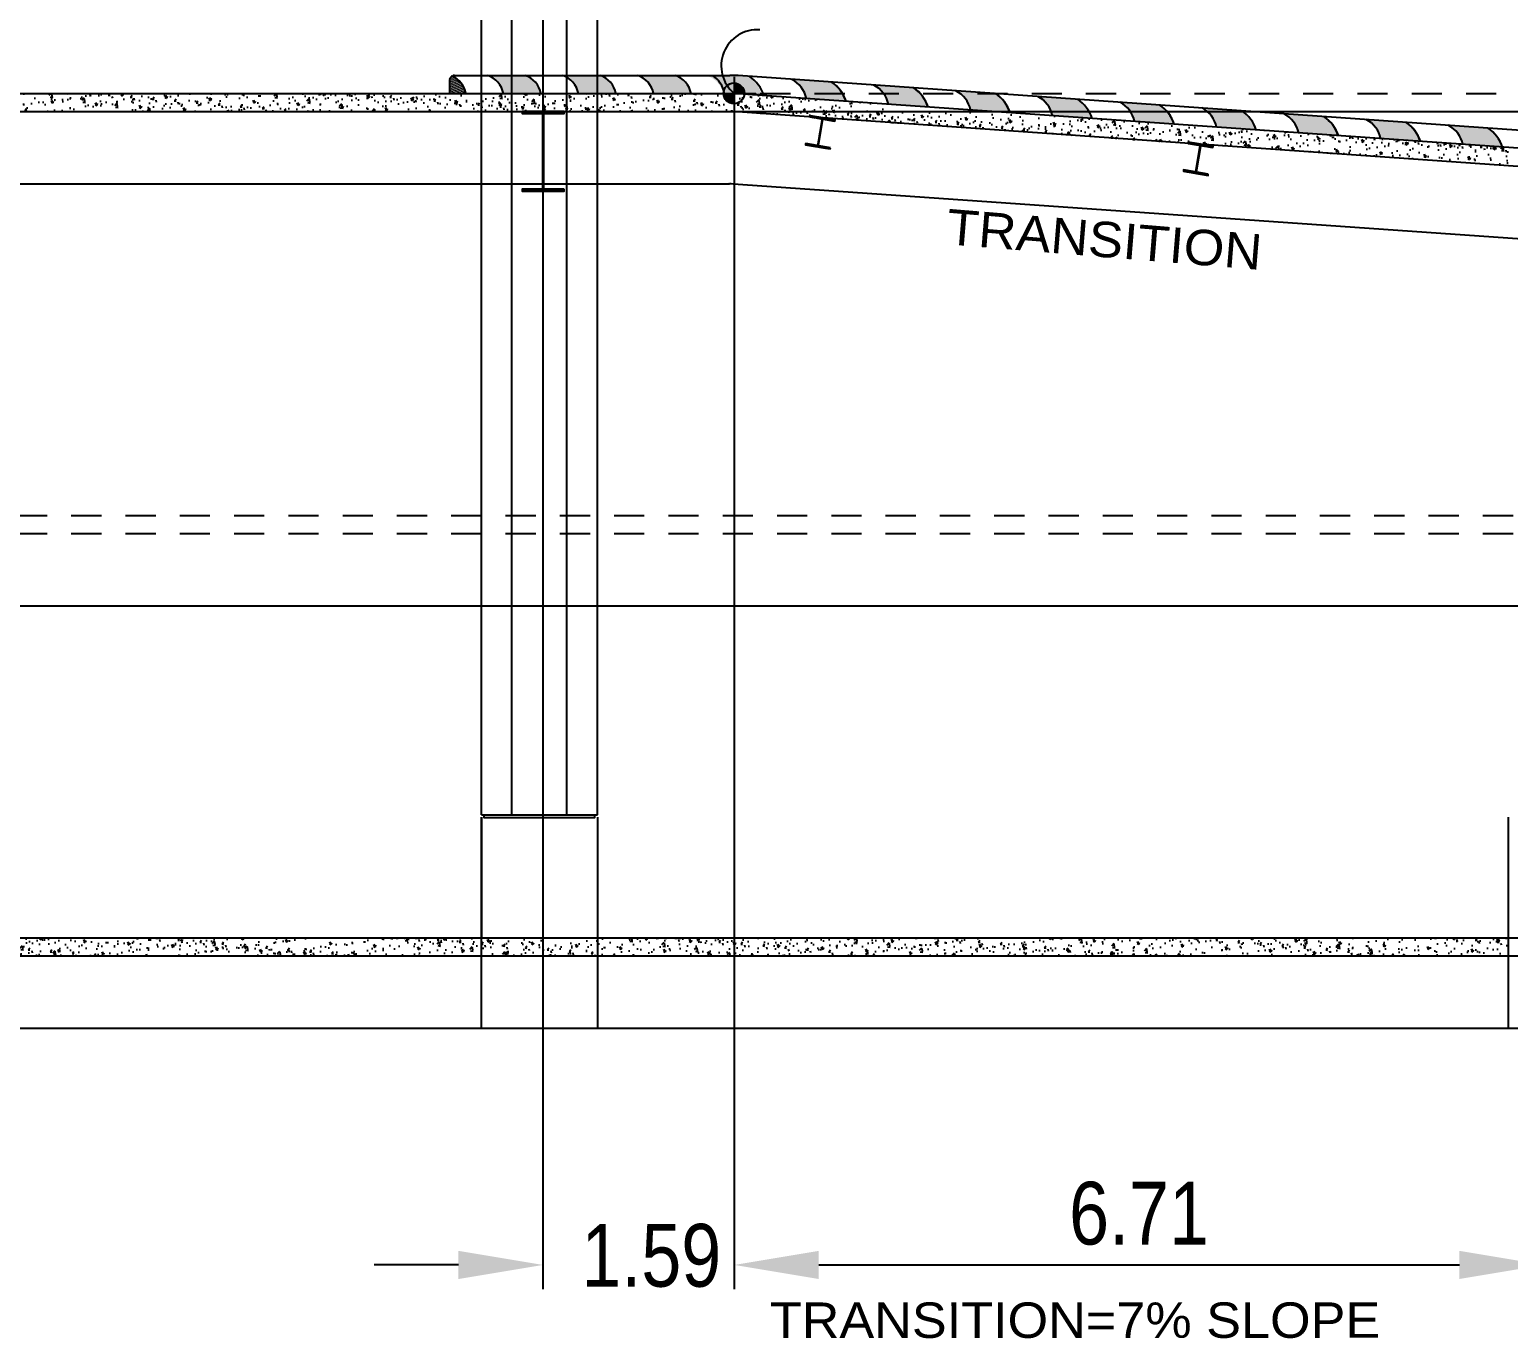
# Model space of a CAD drawing. Header units: millimetres. Extents: x 2148 to 2681, y 758 to 986.
# Drawn here: x 2233.34 to 2239.47, y 851 to 856.42 of the extents above; entities that cross this region are included whole.
import ezdxf

# ---------------------------------------------------------------- set-up
doc = ezdxf.new("R2010")
doc.units = ezdxf.units.MM
doc.linetypes.add('CENTER2', pattern=[28.575, 19.05, -3.175, 3.175, -3.175])
doc.linetypes.add('HIDDEN2', pattern=[0.1875, 0.125, -0.0625])
for name, color, linetype in [('0.4', 121, 'Continuous'), ('4CO', 4, 'Continuous'), ('D', 1, 'Continuous'), ('DR', 7, 'Continuous'), ('hacht', 8, 'Continuous'), ('HATCH', 8, 'Continuous'), ('S_GRID LINES', 252, 'Continuous')]:
    doc.layers.add(name, color=color, linetype=linetype)
doc.styles.add('ARIALNW', font='ARIALN.TTF')
doc.styles.add('MMTX$0$ESMX$0$X-OPTA1D', font='x-opta1d')
doc.dimstyles.new('DIM 200', dxfattribs={"dimtxt": 0.36, "dimasz": 0.35, "dimexe": 0.1, "dimexo": 0, "dimgap": 0.08, "dimtad": 1, "dimlfac": 2, "dimrnd": 0.005, "dimzin": 1, "dimdsep": 46, "dimtxsty": 'ARIALNW', "dimcen": 0.09, "dimclrd": 6, "dimclre": 6, "dimclrt": 13, "dimadec": 0, "dimazin": 0, "dimtfac": 1, "dimtofl": 0, "dimtmove": 2, "dimatfit": 3, "dimfxl": 1, "dimtolj": 1, "dimtzin": 0, "dimarcsym": 0})
pattern_1 = [(50, (330.499465, -680.852695), (0.0910923345, -0.0079695428), [0.009525, -0.104775]), (355, (330.499465, -680.852695), (-0.017621413, 0.0955283214), [0.00762, -0.08382]), (100.451, (330.50706, -680.85336), (0.0734712508, 0.087558344), [0.008095, -0.089045]), (46.1842, (330.49946, -680.8273), (0.1355395204, -0.021021164), [0.0142875, -0.1571625]), (96.6356, (330.51076, -680.82905), (0.118702117, 0.123712778), [0.0121425, -0.1335675]), (351.184, (330.49946, -680.8273), (0.118702303, 0.123712559), [0.01143, -0.12573]), (21, (330.512165, -680.833645), (0.07580744, -0.0511327593), [0.009525, -0.104775]), (326, (330.512165, -680.833645), (0.030901014, 0.092093983), [0.00762, -0.08382]), (71.4514, (330.51848, -680.83791), (0.1067082454, 0.040961429), [0.008095, -0.089045]), (37.5, (330.499465, -680.852695), (0.00154430163, 0.04227751944), [0, -0.082804, 0, -0.08509, 0, -0.0841375]), (7.5, (330.499465, -680.852695), (0.03340983126, 0.0500902874), [0, -0.048514, 0, -0.080899, 0, -0.0320675]), (327.5, (330.471144, -680.852695), (0.0677952976, -0.002864372), [0, -0.03175, 0, -0.09906, 0, -0.131445]), (317.5, (330.458444, -680.852695), (0.0740645907, 0.0127132455), [0, -0.041275, 0, -0.065786, 0, -0.093345])]

# ---------------------------------------------------------------- blocks, each defined once
blk = doc.blocks.new('*D2277')
at = {"layer": 'D', "color": 6, "lineweight": -2, "transparency": 16777216}
for p, q in [((2236.2605, 856.1568), (2236.2605, 851.2009)), ((2239.6152, 855.9222), (2239.6152, 851.2009)), ((2236.6105, 851.3009), (2239.2652, 851.3009))]:
    blk.add_line(p, q, dxfattribs=at)
at = {"layer": 'D', "color": 6, "transparency": 16777216}
for points in [[(2236.6105, 851.3593), (2236.6105, 851.2426), (2236.2605, 851.3009)], [(2239.2652, 851.3593), (2239.2652, 851.2426), (2239.6152, 851.3009)]]:
    blk.add_solid(points, dxfattribs=at)
at = {"layer": 'Defpoints', "color": 0, "transparency": 16777216}
for p in [(2236.2605, 856.1568, 0), (2239.6152, 855.9222, 0), (2239.6152, 851.3009)]:
    blk.add_point(p, dxfattribs=at)
at = {"layer": 'D', "color": 13, "transparency": 16777216, "insert": (2237.9378, 851.5137), "char_height": 0.26, "attachment_point": 5, "style": 'ARIALNW'}
blk.add_mtext('\\A1;6.71', dxfattribs=at)
blk = doc.blocks.new('*D2279')
at = {"layer": 'D', "color": 6, "lineweight": -2, "transparency": 16777216}
for p, q in [((2236.2605, 856.1568), (2236.2605, 851.2009)), ((2235.4674, 856.0058), (2235.4674, 851.2009)), ((2235.1174, 851.3009), (2234.7674, 851.3009)), ((2236.6105, 851.3009), (2236.9605, 851.3009))]:
    blk.add_line(p, q, dxfattribs=at)
at = {"layer": 'D', "color": 6, "transparency": 16777216}
for points in [[(2235.1174, 851.3593), (2235.1174, 851.2426), (2235.4674, 851.3009)], [(2236.6105, 851.3593), (2236.6105, 851.2426), (2236.2605, 851.3009)]]:
    blk.add_solid(points, dxfattribs=at)
at = {"layer": 'Defpoints', "color": 0, "transparency": 16777216}
for p in [(2236.2605, 856.1568, 0), (2235.4674, 856.0058, 0), (2235.4674, 851.3009)]:
    blk.add_point(p, dxfattribs=at)
at = {"layer": 'D', "color": 13, "transparency": 16777216, "insert": (2235.9165, 851.339), "char_height": 0.26, "attachment_point": 5, "style": 'ARIALNW'}
blk.add_mtext('\\A1;1.59', dxfattribs=at)
blk = doc.blocks.new('CROSS')
for points in [[(1929.661, 1536.438), (1929.661, 1536.31), (1929.784, 1536.31, 0.403523)], [(1929.661, 1536.182), (1929.661, 1536.31), (1929.527, 1536.31, 0.424985)]]:
    blk.add_hatch(color=2).paths.add_polyline_path(points)
at = {"color": 2}
for p, q in [((1929.661, 1536.104), (1929.661, 1536.512)), ((1929.388, 1536.31), (1929.927, 1536.31))]:
    blk.add_line(p, q, dxfattribs=at)
blk.add_circle((1929.656, 1536.31), 0.128, dxfattribs=at)

msp = doc.modelspace()

# ---------------------------------------------------------------- hatches: boundary and pattern name
at = {"layer": 'D'}
h = msp.add_hatch(dxfattribs=at)
h.set_pattern_fill('DOTS', color=256, scale=0.001, angle=4.02526987, style=0)
h.set_pattern_definition([(4.02526987, (329.5662008, -680.8526947), (0.0006803551272, 0.0016393023557), [0, -0.0015875])])
edge = h.paths.add_edge_path()
edge.add_arc((2235.1027237, 856.2093745), 0.0227943, 121.87147833, 180.49772234)
edge.add_line((2235.0799303, 856.2091765), (2235.0801566, 856.1570589))
edge.add_line((2235.0801566, 856.1570589), (2235.1478653, 856.1570589))
edge.add_arc((2235.051831, 856.1390908), 0.0977008, 10.59752916, 66.56463581)
h = msp.add_hatch(dxfattribs=at)
h.set_pattern_fill('DOTS', color=256, scale=0.001, angle=4.02526987, style=0)
h.set_pattern_definition([(4.02526987, (329.8772888, -680.8526947), (0.0006803551272, 0.0016393023557), [0, -0.0015875])])
h.paths.add_polyline_path([(2235.4589533, 856.1570589, 0.274956796), (2235.3929588, 856.2320589), (2235.2374148, 856.2320589, -0.274956796), (2235.3034093, 856.1570589)])
h = msp.add_hatch(dxfattribs=at)
h.set_pattern_fill('DOTS', color=256, scale=0.001, angle=4.02526987, style=0)
h.set_pattern_definition([(4.02526987, (330.1883769, -680.8526947), (0.0006803551272, 0.0016393023557), [0, -0.0015875])])
h.paths.add_polyline_path([(2235.7700414, 856.1570589, 0.274956796), (2235.7040468, 856.2320589), (2235.5485028, 856.2320589, -0.274956796), (2235.6144974, 856.1570589)])
h = msp.add_hatch(dxfattribs=at)
h.set_pattern_fill('DOTS', color=256, scale=0.001, angle=4.02526987, style=0)
h.set_pattern_definition([(4.02526987, (330.4994649, -680.8526947), (0.0006803551272, 0.0016393023557), [0, -0.0015875])])
h.paths.add_polyline_path([(2236.0811294, 856.1570589, 0.274956796), (2236.0151349, 856.2320589), (2235.8595908, 856.2320589, -0.274956796), (2235.9255854, 856.1570589)])
h = msp.add_hatch(dxfattribs=at)
h.set_pattern_fill('DOTS', color=256, scale=0.001, angle=4.02526987, style=0)
h.set_pattern_definition([(4.02526987, (330.7900572, -680.855918), (0.0006803551272, 0.0016393023557), [0, -0.0015875])])
h.paths.add_polyline_path([(2236.3717217, 856.1538355, 0.274956796), (2236.3057271, 856.2288355), (2236.1501831, 856.2288355, -0.274956796), (2236.2161777, 856.1538355)])
at = {"layer": 'D', "extrusion": (2.04865e-08, -2.09146e-09, 1)}
h = msp.add_hatch(dxfattribs=at)
h.set_pattern_fill('DOTS', color=256, scale=0.001, angle=4.02526987, style=0)
h.set_pattern_definition([(4.02526987, (420.619268, -809.5780507), (0.0006803551272, 0.0016393023557), [0, -0.0015875])])
h.paths.add_polyline_path([(2236.6637618, 856.2037993), (2236.4985984, 856.2154626, -0.226428862), (2236.5592465, 856.1359931), (2236.723757, 856.1243759, 0.168391638)])
h = msp.add_hatch(dxfattribs=at)
h.set_pattern_fill('DOTS', color=256, scale=0.001, angle=4.02526987, style=0)
h.set_pattern_definition([(4.02526987, (420.9593192, -809.6018294), (0.0006803551272, 0.0016393023557), [0, -0.0015875])])
h.paths.add_polyline_path([(2237.003813, 856.1800206), (2236.8386496, 856.1916839, -0.226428862), (2236.8992976, 856.1122144), (2237.0638082, 856.1005972, 0.168391638)])
at = {"layer": 'D'}
h = msp.add_hatch(dxfattribs=at)
h.set_pattern_fill('AR-CONC', color=256, scale=0.0005, style=0)
h.set_pattern_definition(pattern_1)
h.paths.add_polyline_path([(2234.1597643, 856.1570589), (2232.9880725, 856.1570589), (2232.9880725, 856.0820589), (2234.1597643, 856.0820589)])
h = msp.add_hatch(dxfattribs=at)
h.set_pattern_fill('AR-CONC', color=256, scale=0.0005, style=0)
h.set_pattern_definition(pattern_1)
h.paths.add_polyline_path([(2235.2125681, 856.1570589), (2234.1597643, 856.1570589), (2234.1597643, 856.0820589), (2235.2125681, 856.0820589)])
h = msp.add_hatch(dxfattribs=at)
h.set_pattern_fill('AR-CONC', color=256, scale=0.0005, style=0)
h.set_pattern_definition(pattern_1)
h.paths.add_polyline_path([(2235.5668622, 856.1570589), (2235.5668622, 856.0820589), (2235.692882, 856.0820589), (2235.692882, 856.1570589)])
h.paths.add_polyline_path([(2235.467433, 856.1570589), (2235.467433, 856.0820589), (2235.5548162, 856.0820589), (2235.5668622, 856.0820589), (2235.5668622, 856.1570589)])
h.paths.add_polyline_path([(2235.3379627, 856.0820589), (2235.467433, 856.0820589), (2235.467433, 856.1570589), (2235.3379627, 856.1570589)])
h.paths.add_polyline_path([(2235.2125681, 856.1570589), (2235.2125681, 856.0820589), (2235.3379627, 856.0820589), (2235.3379627, 856.1570589)])
h = msp.add_hatch(dxfattribs=at)
h.set_pattern_fill('AR-CONC', color=256, scale=0.0005, style=0)
h.set_pattern_definition(pattern_1)
h.paths.add_polyline_path([(2236.9330161, 856.1097881), (2236.2570122, 856.1570589), (2235.692882, 856.1570589), (2235.692882, 856.0820589), (2236.250901, 856.0820589), (2236.250901, 856.0820654), (2236.9330161, 856.0820746)])
h.paths.add_polyline_path([(2236.9330161, 856.0820746), (2236.2542988, 856.0820655), (2236.9330161, 856.0346049)])
at = {"layer": 'D', "extrusion": (2.04865e-08, -2.09146e-09, 1)}
h = msp.add_hatch(dxfattribs=at)
h.set_pattern_fill('DOTS', color=256, scale=0.001, angle=4.02526987, style=0)
h.set_pattern_definition([(4.02526987, (420.2792169, -809.554272), (0.0006803551272, 0.0016393023557), [0, -0.0015875])])
edge = h.paths.add_edge_path()
edge.add_line((2236.3805118, 856.1570589), (2236.2576124, 856.1570589))
edge.add_line((2236.2576124, 856.1570589), (2236.3837059, 856.1481546))
edge.add_ellipse((2236.239137, 856.101321), major_axis=(0, 0.1519656), ratio=1, start_angle=-72.05007153, end_angle=-68.4828343)
h = msp.add_hatch(dxfattribs=at)
h.set_pattern_fill('DOTS', color=256, scale=0.001, angle=4.02526987, style=0)
h.set_pattern_definition([(4.02526987, (421.2993704, -809.625608), (0.0006803551272, 0.0016393023557), [0, -0.0015875])])
h.paths.add_polyline_path([(2237.3438641, 856.1562419), (2237.1787008, 856.1679052, -0.226428862), (2237.2393488, 856.0884357), (2237.4038594, 856.0768185, 0.168391638)])
h = msp.add_hatch(dxfattribs=at)
h.set_pattern_fill('DOTS', color=256, scale=0.001, angle=4.02526987, style=0)
h.set_pattern_definition([(4.02526987, (421.6390344, -809.6491248), (0.0006803551272, 0.0016393023557), [0, -0.0015875])])
h.paths.add_polyline_path([(2237.6835281, 856.1327252), (2237.5183648, 856.1443885, -0.226428862), (2237.5790128, 856.0649189), (2237.7435234, 856.0533017, 0.168391638)])
h = msp.add_hatch(dxfattribs=at)
h.set_pattern_fill('DOTS', color=256, scale=0.001, angle=4.02526987, style=0)
h.set_pattern_definition([(4.02526987, (421.9794756, -809.6731657), (0.0006803551272, 0.0016393023557), [0, -0.0015875])])
h.paths.add_polyline_path([(2238.0239694, 856.1086843), (2237.858806, 856.1203476, -0.226428862), (2237.919454, 856.0408781), (2238.0839646, 856.0292609, 0.168391638)])
at = {"layer": 'D'}
h = msp.add_hatch(dxfattribs=at)
h.set_pattern_fill('AR-CONC', color=256, scale=0.0005, style=0)
h.set_pattern_definition(pattern_1)
h.paths.add_polyline_path([(2237.7199223, 856.0547622), (2237.3292605, 856.08208), (2236.9330161, 856.0820746), (2236.9330161, 856.0346049), (2237.7199223, 855.9795791)])
h = msp.add_hatch(dxfattribs=at)
h.set_pattern_fill('AR-CONC', color=256, scale=0.0005, style=0)
h.set_pattern_definition(pattern_1)
h.paths.add_polyline_path([(2238.5100404, 855.9995118), (2237.7199223, 856.0547622), (2237.7199223, 855.9795791), (2238.5100404, 855.9243286)])
at = {"layer": 'D', "extrusion": (2.04865e-08, -2.09146e-09, 1)}
h = msp.add_hatch(dxfattribs=at)
h.set_pattern_fill('DOTS', color=256, scale=0.001, angle=4.02526987, style=0)
h.set_pattern_definition([(4.02526987, (422.3191396, -809.6966824), (0.0006803551272, 0.0016393023557), [0, -0.0015875])])
h.paths.add_polyline_path([(2238.3636334, 856.0851676), (2238.19847, 856.0968309, -0.226428862), (2238.259118, 856.0173613), (2238.4236286, 856.0057441, 0.168391638)])
h = msp.add_hatch(dxfattribs=at)
h.set_pattern_fill('DOTS', color=256, scale=0.001, angle=4.02526987, style=0)
h.set_pattern_definition([(4.02526987, (422.6595808, -809.7207232), (0.0006803551272, 0.0016393023557), [0, -0.0015875])])
h.paths.add_polyline_path([(2238.7040746, 856.0611267), (2238.5389112, 856.07279, -0.226428862), (2238.5995593, 855.9933205), (2238.7640698, 855.9817033, 0.168391638)])
at = {"layer": 'D'}
h = msp.add_hatch(dxfattribs=at)
h.set_pattern_fill('AR-CONC', color=256, scale=0.0005, style=0)
h.set_pattern_definition(pattern_1)
h.paths.add_polyline_path([(2238.5100404, 855.9995118), (2238.5100404, 855.9243286), (2239.4693727, 855.8572456), (2239.4693727, 855.9324287)])
at = {"layer": 'D', "extrusion": (2.04865e-08, -2.09146e-09, 1)}
h = msp.add_hatch(dxfattribs=at)
h.set_pattern_fill('DOTS', color=256, scale=0.001, angle=4.02526987, style=0)
h.set_pattern_definition([(4.02526987, (422.999632, -809.744502), (0.0006803551272, 0.0016393023557), [0, -0.0015875])])
h.paths.add_polyline_path([(2239.0441258, 856.037348), (2238.8789624, 856.0490113, -0.226428862), (2238.9396104, 855.9695418), (2239.104121, 855.9579246, 0.168391638)])
h = msp.add_hatch(dxfattribs=at)
h.set_pattern_fill('DOTS', color=256, scale=0.001, angle=4.02526987, style=0)
h.set_pattern_definition([(4.02526987, (423.3396832, -809.7682806), (0.0006803551272, 0.0016393023557), [0, -0.0015875])])
h.paths.add_polyline_path([(2239.3841769, 856.0135694), (2239.2190136, 856.0252326, -0.226428862), (2239.2796616, 855.9457631), (2239.4441722, 855.9341459, 0.168391638)])
at = {"layer": 'D'}
h = msp.add_hatch(dxfattribs=at)
h.set_pattern_fill('AR-CONC', color=256, scale=0.0005, style=0)
h.set_pattern_definition(pattern_1)
h.paths.add_polyline_path([(2234.1597643, 852.6570589), (2232.9880725, 852.6570589), (2232.9880725, 852.5820589), (2234.1597643, 852.5820589)])
h = msp.add_hatch(dxfattribs=at)
h.set_pattern_fill('AR-CONC', color=256, scale=0.0005, style=0)
h.set_pattern_definition(pattern_1)
h.paths.add_polyline_path([(2235.2125681, 852.6570589), (2234.1597643, 852.6570589), (2234.1597643, 852.5820589), (2235.2125681, 852.5820589)])
h = msp.add_hatch(dxfattribs=at)
h.set_pattern_fill('AR-CONC', color=256, scale=0.0005, style=0)
h.set_pattern_definition(pattern_1)
h.paths.add_polyline_path([(2235.692882, 852.6570589), (2235.5668622, 852.6570589), (2235.5668622, 852.5820589), (2235.692882, 852.5820589)])
h.paths.add_polyline_path([(2235.5668622, 852.6570589), (2235.467433, 852.6570589), (2235.467433, 852.5820589), (2235.5548162, 852.5820589), (2235.5668622, 852.5820589)])
h.paths.add_polyline_path([(2235.467433, 852.6570589), (2235.3379627, 852.6570589), (2235.3379627, 852.5820589), (2235.467433, 852.5820589)])
h.paths.add_polyline_path([(2235.3379627, 852.6570589), (2235.2125681, 852.6570589), (2235.2125681, 852.5820589), (2235.3379627, 852.5820589)])
h = msp.add_hatch(dxfattribs=at)
h.set_pattern_fill('AR-CONC', color=256, scale=0.0005, style=0)
h.set_pattern_definition(pattern_1)
h.paths.add_polyline_path([(2237.047804, 852.6570589), (2235.692882, 852.6570589), (2235.692882, 852.5820589), (2237.047804, 852.5820589)])
h = msp.add_hatch(dxfattribs=at)
h.set_pattern_fill('AR-CONC', color=256, scale=0.0005, style=0)
h.set_pattern_definition(pattern_1)
h.paths.add_polyline_path([(2238.3353326, 852.6570589), (2237.047804, 852.6570589), (2237.047804, 852.5820589), (2238.3353326, 852.5820589)])
h = msp.add_hatch(dxfattribs=at)
h.set_pattern_fill('AR-CONC', color=256, scale=0.0005, style=0)
h.set_pattern_definition(pattern_1)
h.paths.add_polyline_path([(2239.4674237, 852.6570589), (2238.3353326, 852.6570589), (2238.3353326, 852.5820589), (2239.4674237, 852.5820589)])
at = {"layer": 'HATCH', "ltscale": 0.5}
h = msp.add_hatch(dxfattribs=at)
h.set_pattern_fill('ANSI31', color=256, scale=0.008573, style=0)
h.set_pattern_definition([(45, (70600.1186087, 3212.4723886), (-0.000757771095196, 0.000757771095196), [])])
edge = h.paths.add_edge_path()
edge.add_line((2235.5548162, 855.7600168), (2235.4739645, 855.7600168))
edge.add_arc((2235.4739645, 855.7633602), 0.0033433, 174.09726707, 269.99999992, ccw=False)
edge.add_line((2235.4706389, 855.763704), (2235.4706389, 856.0697986))
edge.add_arc((2235.4739645, 856.0701424), 0.0033433, 89.63455454, 185.90273272, ccw=False)
edge.add_line((2235.4739858, 856.0734857), (2235.5548162, 856.0734857))
edge.add_line((2235.5548162, 856.0734857), (2235.5548162, 856.0820589))
edge.add_line((2235.5548162, 856.0820589), (2235.3815492, 856.0820589))
edge.add_line((2235.3815492, 856.0820589), (2235.3815492, 856.0734857))
edge.add_line((2235.3815492, 856.0734857), (2235.4621443, 856.0734857))
edge.add_arc((2235.4621657, 856.0701424), 0.0033433, -4.29209344, 90.36544518, ccw=False)
edge.add_line((2235.4654996, 856.0698922), (2235.4654996, 855.7636104))
edge.add_arc((2235.4621657, 855.7633602), 0.0033433, -89.99999963, 4.29209365, ccw=False)
edge.add_line((2235.4621657, 855.7600168), (2235.3815492, 855.7600168))
edge.add_line((2235.3815492, 855.7600168), (2235.3815492, 855.7514436))
edge.add_line((2235.3815492, 855.7514436), (2235.5548162, 855.7514436))
edge.add_line((2235.5548162, 855.7514436), (2235.5548162, 855.7600168))
h = msp.add_hatch(dxfattribs=at)
h.set_pattern_fill('ANSI31', color=256, scale=0.005144, angle=-9.56497205, style=0)
h.set_pattern_definition([(35.4350279525, (42920.10275566, -4565.65758045), (-0.000372792408827, 0.000523891289749), [])])
edge = h.paths.add_edge_path()
edge.add_line((2236.6588701, 855.9321284), (2236.6110335, 855.9401893))
edge.add_arc((2236.6113669, 855.9421674), 0.002006, 164.53229502, 260.43502787, ccw=False)
edge.add_line((2236.6094335, 855.9427024), (2236.6272618, 856.0485027))
edge.add_arc((2236.6292637, 856.0483746), 0.002006, 80.06958249, 176.33776068, ccw=False)
edge.add_line((2236.6296096, 856.0503505), (2236.6774336, 856.0422918))
edge.add_line((2236.6774336, 856.0422918), (2236.6782884, 856.0473642))
edge.add_line((2236.6782884, 856.0473642), (2236.5757734, 856.0646388))
edge.add_line((2236.5757734, 856.0646388), (2236.5749187, 856.0595664))
edge.add_line((2236.5749187, 856.0595664), (2236.6226035, 856.0515311))
edge.add_arc((2236.6222828, 856.0495509), 0.002006, -13.85706551, 80.80047312, ccw=False)
edge.add_line((2236.6242304, 856.0490705), (2236.6063835, 855.9431594))
edge.add_arc((2236.604386, 855.9433438), 0.002006, 260.43502833, 354.7271216, ccw=False)
edge.add_line((2236.6040527, 855.9413657), (2236.5563552, 855.9494031))
edge.add_line((2236.5563552, 855.9494031), (2236.5555005, 855.9443307))
edge.add_line((2236.5555005, 855.9443307), (2236.6580154, 855.927056))
edge.add_line((2236.6580154, 855.927056), (2236.6588701, 855.9321284))
h = msp.add_hatch(dxfattribs=at)
h.set_pattern_fill('ANSI31', color=256, scale=0.005144, angle=-9.56497205, style=0)
h.set_pattern_definition([(35.4350279525, (42921.6687561, -4565.7670859), (-0.000372792408827, 0.000523891289749), [])])
edge = h.paths.add_edge_path()
edge.add_line((2238.2248706, 855.822623), (2238.177034, 855.8306839))
edge.add_arc((2238.1773673, 855.832662), 0.002006, 164.53229502, 260.43502787, ccw=False)
edge.add_line((2238.175434, 855.833197), (2238.1932622, 855.9389973))
edge.add_arc((2238.1952641, 855.9388692), 0.002006, 80.06958249, 176.33776068, ccw=False)
edge.add_line((2238.19561, 855.9408451), (2238.243434, 855.9327864))
edge.add_line((2238.243434, 855.9327864), (2238.2442888, 855.9378588))
edge.add_line((2238.2442888, 855.9378588), (2238.1417738, 855.9551334))
edge.add_line((2238.1417738, 855.9551334), (2238.1409191, 855.950061))
edge.add_line((2238.1409191, 855.950061), (2238.1886039, 855.9420257))
edge.add_arc((2238.1882832, 855.9400455), 0.002006, -13.8570655, 80.80047312, ccw=False)
edge.add_line((2238.1902308, 855.9395651), (2238.1723839, 855.833654))
edge.add_arc((2238.1703864, 855.8338383), 0.002006, 260.43502832, 354.7271216, ccw=False)
edge.add_line((2238.1700531, 855.8318602), (2238.1223556, 855.8398977))
edge.add_line((2238.1223556, 855.8398977), (2238.1215009, 855.8348253))
edge.add_line((2238.1215009, 855.8348253), (2238.2240158, 855.8175506))
edge.add_line((2238.2240158, 855.8175506), (2238.2248706, 855.822623))

# ---------------------------------------------------------------- linework, layer by layer
at = {"color": 2}
msp.add_line((2239.6063546, 855.8476669, 0), (2236.2543931, 856.0820589, 0), dxfattribs=at)
at = {"ltscale": 0.05}
for p, q in [((2235.2125681, 853.1665704, 0), (2235.692882, 853.1665704, 0)), ((2235.2125681, 853.1665704, -0.0000002), (2235.692882, 853.1665704, -0.0000001)), ((2235.3379627, 853.1665704, 0), (2235.5668622, 853.1665704, 0))]:
    msp.add_line(p, q, dxfattribs=at)
at = {"layer": '0.4', "color": 4, "ltscale": 0.5}
for p, q in [((2227.2125681, 856.1570589, 0), (2236.2535201, 856.1570589, 0)), ((2239.6151654, 855.9222339, 0), (2236.2570122, 856.1570589, 0)), ((2227.2125681, 852.6570589, 0), (2236.2535201, 852.6570589, 0))]:
    msp.add_line(p, q, dxfattribs=at)
at = {"layer": '4CO', "ltscale": 0.5}
for p, q in [((2235.2125681, 853.1570589, 0), (2235.2125681, 852.6570589, 0)), ((2235.692882, 853.1570589, 0), (2235.692882, 852.6570589, 0))]:
    msp.add_line(p, q, dxfattribs=at)
at = {"layer": '4CO'}
msp.add_line((2227.2125681, 852.2820589, 0), (2267.1456486, 852.2820589, 0), dxfattribs=at)
at = {"layer": 'D', "color": 8, "ltscale": 0.5}
for p, q in [((2235.2125681, 853.1665704, -0.0000001), (2235.2125681, 859.5820589, -0.0000001)), ((2235.692882, 853.1665704, 0), (2235.692882, 859.5820589, 0))]:
    msp.add_line(p, q, dxfattribs=at)
at = {"layer": 'D', "color": 3, "ltscale": 0.5}
for p, q in [((2235.3379627, 853.1665704, 0), (2235.3379627, 859.5820589, 0)), ((2235.5668622, 853.1665704, 0), (2235.5668622, 859.5820589, 0))]:
    msp.add_line(p, q, dxfattribs=at)
at = {"layer": 'D'}
msp.add_line((2235.0799294, 856.2093745, 0), (2235.0801566, 856.1570589, 0), dxfattribs=at)
at = {"layer": 'D', "ltscale": 0.5}
for p, q in [((2235.1004876, 856.2320589, 0), (2236.2421708, 856.2320589, 0)), ((2235.2122567, 853.1665704, 0), (2235.6925681, 853.1665704, 0)), ((2235.2125681, 853.1665704, 0), (2235.6928795, 853.1665704, 0))]:
    msp.add_line(p, q, dxfattribs=at)
at = {"layer": 'D', "color": 3, "ltscale": 0.5}
for points, elevation in [([(2235.5548162, 855.7600168), (2235.4739645, 855.7600168, -0.444720244), (2235.4706389, 855.763704), (2235.4706389, 856.0697986, -0.446631522), (2235.4739858, 856.0734857), (2235.5548162, 856.0734857), (2235.5548162, 856.0820589), (2235.3815492, 856.0820589), (2235.3815492, 856.0734857), (2235.4621443, 856.0734857, -0.438228127), (2235.4654996, 856.0698922), (2235.4654996, 855.7636104, -0.436328672), (2235.4621657, 855.7600168), (2235.3815492, 855.7600168), (2235.3815492, 855.7514436), (2235.5548162, 855.7514436)], 0), ([(2236.6588701, 855.9321284), (2236.6110335, 855.9401893, -0.444720244), (2236.6094335, 855.9427024), (2236.6272618, 856.0485027, -0.446631522), (2236.6296096, 856.0503505), (2236.6774336, 856.0422918), (2236.6782884, 856.0473642), (2236.5757734, 856.0646388), (2236.5749187, 856.0595664), (2236.6226035, 856.0515311, -0.438228127), (2236.6242304, 856.0490705), (2236.6063835, 855.9431594, -0.436328672), (2236.6040527, 855.9413657), (2236.5563552, 855.9494031), (2236.5555005, 855.9443307), (2236.6580154, 855.927056)], -0.0000004), ([(2238.2248706, 855.822623), (2238.177034, 855.8306839, -0.444720244), (2238.175434, 855.833197), (2238.1932622, 855.9389973, -0.446631522), (2238.19561, 855.9408451), (2238.243434, 855.9327864), (2238.2442888, 855.9378588), (2238.1417738, 855.9551334), (2238.1409191, 855.950061), (2238.1886039, 855.9420257, -0.438228127), (2238.1902308, 855.9395651), (2238.1723839, 855.833654, -0.436328672), (2238.1700531, 855.8318602), (2238.1223556, 855.8398977), (2238.1215009, 855.8348253), (2238.2240158, 855.8175506)], -0.0000004)]:
    msp.add_lwpolyline(points, format="xyb", close=True, dxfattribs=dict(at, elevation=elevation))
at = {"layer": 'D', "color": 3, "ltscale": 0.5, "elevation": 0}
msp.add_lwpolyline([(2235.2243218, 853.1665704), (2235.6813881, 853.1665704), (2235.6813881, 853.1546654), (2235.2243218, 853.1546654)], close=True, dxfattribs=at)
at = {"layer": 'D'}
for centre, radius, start, end in [((2236.3551004, 856.2720769, 0), 0.1488699, 85.69335144, 230.46494151), ((2235.1027237, 856.2093745, 0), 0.0227943, 95.62979577, 188.09692939), ((2235.051831, 856.1390908, -0.0000003), 0.0977008, 10.59752916, 66.56463578), ((2235.207375, 856.1390908, -0.0000003), 0.0977008, 10.59752916, 72.09332858), ((2235.362919, 856.1390908, -0.0000002), 0.0977008, 10.59752916, 72.09332858), ((2235.518463, 856.1390908, -0.0000002), 0.0977008, 10.59752916, 72.09332858), ((2235.674007, 856.1390908, -0.0000001), 0.0977008, 10.59752916, 72.09332858), ((2235.829551, 856.1390908, 0), 0.0977008, 10.59752916, 72.09332858), ((2235.985095, 856.1390908, 0), 0.0977008, 10.59752916, 72.09332858)]:
    msp.add_arc(centre, radius, start, end, dxfattribs=at)
at = {"layer": 'D', "extrusion": (2.04865e-08, -2.09146e-09, 1)}
for centre, radius, start, end in [((2236.1052375, 856.1362403, 0.0000441), 0.1160335, 10.33589521, 55.66803032), ((2236.238747, 856.1015831, 0.0000441), 0.1519656, 17.94992846, 56.18375889), ((2236.238747, 856.1015831, 0.0000441), 0.1519656, 17.94992846, 56.18375889), ((2236.4456787, 856.1121995, 0.0000441), 0.1160335, 11.83289491, 62.86602502), ((2236.5787982, 856.0778044, 0.0000441), 0.1519656, 17.94992846, 56.18375889), ((2236.5791882, 856.0775423, 0.0000441), 0.1519656, 17.94992846, 56.18375889), ((2236.7857299, 856.0884208, 0.0000441), 0.1160335, 11.83289491, 62.86602502), ((2236.9188493, 856.0540257, 0.0000441), 0.1519656, 17.94992846, 56.18375889), ((2236.9192394, 856.0537636, 0.0000441), 0.1519656, 17.94992846, 56.18375889), ((2237.1257811, 856.0646421, 0.0000441), 0.1160335, 11.83289491, 62.86602502), ((2237.2585134, 856.030509, 0.0000441), 0.1519656, 17.94992846, 56.18375889), ((2237.2592906, 856.0299849, 0.0000441), 0.1519656, 17.94992846, 56.18375889), ((2237.4654451, 856.0411253, 0.0000441), 0.1160335, 11.83289491, 62.86602502), ((2237.5989546, 856.0064681, 0.0000441), 0.1519656, 17.94992846, 56.18375889), ((2237.5989546, 856.0064681, 0.0000441), 0.1519656, 17.94992846, 56.18375889), ((2237.8058863, 856.0170845, 0.0000441), 0.1160335, 11.83289491, 62.86602502), ((2237.9386186, 855.9829514, 0.0000441), 0.1519656, 17.94992846, 56.18375889), ((2237.9393958, 855.9824273, 0.0000441), 0.1519656, 17.94992846, 56.18375889), ((2238.1455503, 855.9935677, 0.0000441), 0.1160335, 11.83289491, 62.86602502), ((2238.2790598, 855.9589105, 0.0000441), 0.1519656, 17.94992846, 56.18375889), ((2238.2790598, 855.9589105, 0.0000441), 0.1519656, 17.94992846, 56.18375889), ((2238.4859915, 855.9695269, 0.0000441), 0.1160335, 11.83289491, 62.86602502), ((2238.619111, 855.9351318, 0.0000441), 0.1519656, 17.94992846, 56.18375889), ((2238.619501, 855.9348697, 0.0000441), 0.1519656, 17.94992846, 56.18375889), ((2238.8260427, 855.9457482, 0.0000441), 0.1160335, 11.83289491, 62.86602502), ((2238.9591621, 855.9113531, 0.0000441), 0.1519656, 17.94992846, 56.18375889), ((2238.9595522, 855.911091, 0.0000441), 0.1519656, 17.94992846, 56.18375889), ((2239.1660939, 855.9219695, 0.0000441), 0.1160335, 11.83289491, 62.86602502), ((2239.2996034, 855.8873123, 0.0000441), 0.1519656, 17.94992846, 56.18375889)]:
    msp.add_arc(centre, radius, start, end, dxfattribs=at)
at = {"layer": 'D', "ltscale": 0.5}
msp.add_arc((2236.2421708, 855.7320589, 0.0000011), 0.5, 85.99999999, 90, dxfattribs=at)
at = {"layer": 'DR', "ltscale": 0.5}
for p, q in [((2227.2125681, 856.0820589, 0), (2236.250901, 856.0820589, 0)), ((2235.765334, 856.0820589, 0), (2262.4508104, 856.0820589, 0)), ((2235.2112571, 853.1570589, 0), (2235.2112571, 852.2820589, 0)), ((2235.692882, 853.1570589, 0), (2235.692882, 852.2820589, 0)), ((2239.4680617, 853.1570589, 0), (2239.4680617, 852.2820589, 0)), ((2227.2125681, 852.6570589, 0), (2262.4508104, 852.6570589, 0)), ((2227.2125681, 852.5820589, 0), (2262.4508104, 852.5820589, 0))]:
    msp.add_line(p, q, dxfattribs=at)
at = {"layer": 'hacht', "color": 8, "ltscale": 0.5}
for p, q in [((2239.6001158, 855.9984694, 0), (2236.2770491, 856.2308409, 0)), ((2227.2125681, 855.7820589, 0), (2236.2404248, 855.7820589, 0)), ((2239.5854276, 855.5483977, 0), (2236.2369497, 855.7825461, 0)), ((2227.2125681, 854.0326323, 0), (2249.4640385, 854.0326323, 0))]:
    msp.add_line(p, q, dxfattribs=at)
msp.add_arc((2236.2404248, 855.6820589, -0.0000003), 0.1, 85.99999999, 90, dxfattribs=at)
at = {"layer": 'HATCH', "linetype": 'HIDDEN2'}
for p, q in [((2235.692882, 856.1570589, 0), (2249.5863239, 856.1570589, 0)), ((2235.7653339, 856.0820589, 0), (2249.5810408, 856.0822452, 0)), ((2227.2125681, 854.4070589, 0), (2249.2320298, 854.4070589, 0)), ((2227.2125681, 854.3326323, 0), (2249.2320298, 854.3326323, 0))]:
    msp.add_line(p, q, dxfattribs=at)
at = {"layer": 'S_GRID LINES', "linetype": 'CENTER2', "ltscale": 0.2}
msp.add_line((2235.467433, 865.0892496, 0), (2235.467433, 851.406865, 0), dxfattribs=at)

# ---------------------------------------------------------------- block references
at = {"layer": 'D', "xscale": 0.3369599999999764, "yscale": 0.3369599999999764, "zscale": 0.3369599999999764}
msp.add_blockref('CROSS', (1586.0420859, 338.4823677, 0), dxfattribs=at)

# ---------------------------------------------------------------- texts
at = {"color": 2, "style": 'MMTX$0$ESMX$0$X-OPTA1D', "width": 1.1}
for s, rotation, p in [('TRANSITION', 355.32154471, (2237.13598, 855.5322378, 0)), ('TRANSITION=7%%% SLOPE', 0.01263539, (2236.407789, 850.9982244, 0))]:
    msp.add_text(s, height=0.147, rotation=rotation, dxfattribs=at).set_placement(p)

# ---------------------------------------------------------------- dimensions: what is measured, and where the dimension line sits
at = {"layer": 'D', "color": 2}
dim = msp.add_linear_dim(base=(2235.467433, 851.300925, 0), p1=(2236.2604957, 856.1568153, 0), p2=(2235.467433, 856.0057634, 0), dimstyle='DIM 200', override={"dimtxt": 0.26, "dimfxl": 0.03}, dxfattribs=at)
dim.commit()
dim.dimension.update_dxf_attribs({"geometry": '*D2279', "text_midpoint": (2235.9165497, 851.3389773, 0), "dimtype": 160})
dim = msp.add_linear_dim(base=(2239.6151654, 851.300925, 0), p1=(2236.2604957, 856.1568153, 0), p2=(2239.6151654, 855.9222339, 0), dimstyle='DIM 200', override={"dimtxt": 0.26, "dimfxl": 0.03}, dxfattribs=at)
dim.commit()
dim.dimension.update_dxf_attribs({"geometry": '*D2277', "text_midpoint": (2237.9378306, 851.513674, 0)})

doc.saveas('drawing.dxf')
